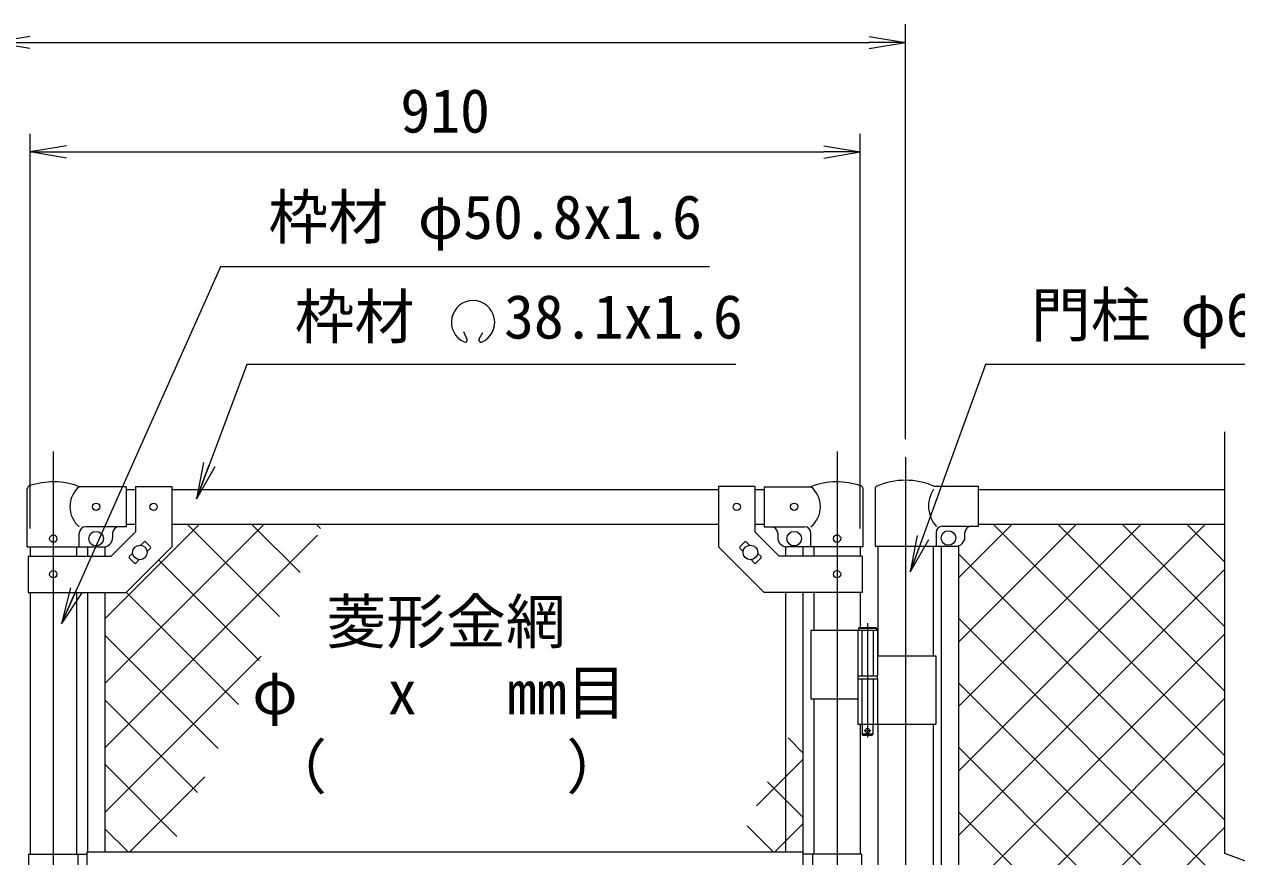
# Model space of a CAD drawing. Units: millimetres, scale not verified. Extents: x -4200 to 4200, y -2970 to 2970.
# Drawn here: x -2568 to -1239, y 459 to 1371 of the extents above; entities that cross this region are included whole.
import ezdxf
from ezdxf.enums import TextEntityAlignment as Align

# ---------------------------------------------------------------- set-up
doc = ezdxf.new("R2010")
doc.units = ezdxf.units.MM
doc.header["$LTSCALE"] = 20
doc.linetypes.add('DASHED', pattern=[7.5, 6, -1.5])
doc.linetypes.add('USER1', pattern=[50.8, 31.75, -6.35, 6.35, -6.35])
for name, color, linetype, lineweight in [('0-1_D-BMK', 2, 'USER1', 13), ('0-2_D-STR1', 1, 'Continuous', 18), ('0-3_D-STR3', 3, 'Continuous', 13), ('0-4_D-STR-DIM', 7, 'Continuous', 9), ('0-5_0', 3, 'Continuous', 18), ('0-6_D-STR-TXT', 7, 'Continuous', 9), ('0-7_D-STR2', 7, 'Continuous', 9)]:
    doc.layers.add(name, color=color, linetype=linetype, lineweight=lineweight)
doc.styles.add('ＭＳ ゴシック', font='')
doc.styles.get('ＭＳ ゴシック').set_extended_font_data('MS Gothic')

# ---------------------------------------------------------------- blocks, each defined once
blk = doc.blocks.new('_Open')
at = {"layer": '0-5_0', "color": 7, "lineweight": 9}
blk.add_line((-20, 3.33), (0, 0), dxfattribs=at)
blk.add_lwpolyline([(-20, -3.33), (0, 0), (-20, 0)], dxfattribs=at)

msp = doc.modelspace()

# ---------------------------------------------------------------- linework, layer by layer
at = {"layer": '0-1_D-BMK'}
for p, q in [((-2535.9, 903.1), (-2535.9, -35.29)), ((-1676.7, 903.1), (-1676.7, -35.29)), ((-1601.55, 896.61), (-1601.55, -120.04)), ((-1643.28, 714.79), (-1643.28, 589.9)), ((-1646.9, 596.87), (-1639.65, 596.87))]:
    msp.add_line(p, q, dxfattribs=at)
at = {"layer": '0-2_D-STR1'}
for p, q in [((-2455.9, 861.37), (-2445.9, 861.37)), ((-2405.9, 861.37), (-1806.7, 861.37)), ((-1766.7, 861.37), (-1756.7, 861.37)), ((-1521.55, 861.37), (-1251.55, 861.37)), ((-2455.9, 823.37), (-2445.9, 823.37)), ((-2405.9, 823.37), (-1806.7, 823.37)), ((-1766.7, 823.37), (-1756.7, 823.37)), ((-1521.55, 823.37), (-1251.55, 823.37)), ((-2561.3, 798.37), (-2561.3, 788.32)), ((-2510.5, 798.37), (-2510.5, 788.32)), ((-1702.1, 798.37), (-1702.1, 788.32)), ((-1651.3, 798.37), (-1651.3, 788.32)), ((-1631.8, 799.07), (-1631.8, 678.87)), ((-1571.3, 799.07), (-1571.3, 678.87)), ((-2561.3, 748.32), (-2561.3, 461.37)), ((-2510.5, 748.32), (-2510.5, 461.37)), ((-1702.1, 748.32), (-1702.1, 706.87)), ((-1651.3, 748.32), (-1651.3, 709.87)), ((-1702.1, 631.87), (-1702.1, 461.37)), ((-1651.3, 603.87), (-1651.3, 461.37)), ((-1631.8, 603.87), (-1631.8, 446.87)), ((-1571.3, 603.87), (-1571.3, 446.87))]:
    msp.add_line(p, q, dxfattribs=at)
at = {"layer": '0-3_D-STR3'}
for p, q in [((-2455.9, 864.37), (-2507.35, 864.37)), ((-2455.9, 864.37), (-2455.9, 820.37)), ((-2445.9, 864.57), (-2445.9, 814.89)), ((-2445.9, 864.57), (-2405.9, 864.57)), ((-2405.9, 864.57), (-2405.9, 798.32)), ((-1806.7, 864.57), (-1806.7, 798.32)), ((-1766.7, 864.57), (-1806.7, 864.57)), ((-1766.7, 864.57), (-1766.7, 814.89)), ((-1756.7, 864.37), (-1705.25, 864.37)), ((-1756.7, 864.37), (-1756.7, 820.37)), ((-1570.41, 865.07), (-1521.55, 865.07)), ((-1521.55, 821.07), (-1521.55, 865.07)), ((-2564.45, 798.37), (-2564.45, 862.06)), ((-1648.15, 798.37), (-1648.15, 862.06)), ((-1634.95, 861.92), (-1634.95, 799.07)), ((-2507.35, 798.37), (-2507.35, 813.37)), ((-2455.9, 820.37), (-2500.35, 820.37)), ((-2472.46, 788.32), (-2445.9, 814.89)), ((-2470.9, 813.37), (-2470.9, 808.37)), ((-1740.13, 788.32), (-1766.7, 814.89)), ((-1756.7, 820.37), (-1712.25, 820.37)), ((-1741.7, 813.37), (-1741.7, 808.37)), ((-1705.25, 798.37), (-1705.25, 813.37)), ((-1568.15, 814.07), (-1568.15, 799.07)), ((-1561.15, 821.07), (-1521.55, 821.07)), ((-1536.55, 809.07), (-1536.55, 814.07)), ((-2564.45, 798.37), (-2507.35, 798.37)), ((-2507.35, 798.37), (-2480.9, 798.37)), ((-2498.4, 798.37), (-2498.4, 788.32)), ((-2479.4, 798.37), (-2479.4, 788.32)), ((-2440.02, 800.27), (-2436.3, 803.98)), ((-2434.89, 803.98), (-2429.23, 798.33)), ((-1777.71, 803.98), (-1783.36, 798.33)), ((-1772.58, 800.27), (-1776.29, 803.98)), ((-1733.2, 798.37), (-1733.2, 788.32)), ((-1705.25, 798.37), (-1731.7, 798.37)), ((-1714.2, 798.37), (-1714.2, 788.32)), ((-1648.15, 798.37), (-1705.25, 798.37)), ((-1634.95, 799.07), (-1546.55, 799.07)), ((-1562.2, 446.87), (-1562.2, 799.07)), ((-1543.2, 446.87), (-1543.2, 799.65)), ((-2563.6, 788.32), (-2472.46, 788.32)), ((-2563.6, 788.32), (-2563.6, 748.32)), ((-2452.56, 787.72), (-2448.85, 791.44)), ((-2452.56, 786.31), (-2446.91, 780.65)), ((-2445.49, 780.65), (-2441.78, 784.37)), ((-2432.94, 793.2), (-2429.23, 796.91)), ((-1779.65, 793.2), (-1783.36, 796.91)), ((-1767.1, 780.65), (-1770.82, 784.37)), ((-1760.03, 786.31), (-1765.69, 780.65)), ((-1760.03, 787.72), (-1763.74, 791.44)), ((-1649, 788.32), (-1740.13, 788.32)), ((-1649, 788.32), (-1649, 748.32)), ((-2498.4, 748.32), (-2498.4, 463.87)), ((-2479.4, 748.32), (-2479.4, 463.87)), ((-1733.2, 748.32), (-1733.2, 463.87)), ((-1714.2, 748.32), (-1714.2, 463.87)), ((-1705.25, 706.87), (-1705.25, 631.87)), ((-1705.25, 706.87), (-1632.48, 706.87)), ((-1654.08, 706.87), (-1654.08, 656.87)), ((-1633.28, 708.87), (-1653.28, 708.87)), ((-1652.28, 709.87), (-1634.28, 709.87)), ((-1633.28, 708.87), (-1634.28, 709.87)), ((-1633.28, 708.87), (-1633.28, 706.87)), ((-1632.48, 706.87), (-1632.48, 656.87)), ((-1632.48, 678.87), (-1568.25, 678.87)), ((-1568.25, 678.87), (-1568.25, 603.87)), ((-1654.08, 656.87), (-1632.48, 656.87)), ((-1654.08, 653.87), (-1632.48, 653.87)), ((-1654.08, 653.87), (-1654.08, 603.87)), ((-1653.78, 656.87), (-1653.78, 653.87)), ((-1653.78, 653.87), (-1632.78, 653.87)), ((-1632.78, 656.87), (-1632.78, 653.87)), ((-1632.48, 653.87), (-1632.48, 603.87)), ((-1705.25, 631.87), (-1654.3, 631.87)), ((-1654.08, 603.87), (-1568.25, 603.87)), ((-1649.28, 603.87), (-1649.28, 592.87)), ((-1648.28, 591.87), (-1649.28, 592.87)), ((-1648.28, 591.87), (-1638.28, 591.87)), ((-1638.28, 591.87), (-1637.28, 592.87)), ((-2562.9, 461.37), (-2562.9, 442.87)), ((-2562.9, 461.37), (-2498.8, 461.37)), ((-2508.9, 461.37), (-2508.9, 442.87)), ((-2498.8, 463.87), (-1713.8, 463.87)), ((-2498.8, 442.87), (-2498.8, 463.87)), ((-1713.8, 408.87), (-1713.8, 463.87)), ((-1649.7, 461.37), (-1713.8, 461.37)), ((-1703.7, 461.37), (-1703.7, 411.37)), ((-1649.7, 461.37), (-1649.7, 411.37))]:
    msp.add_line(p, q, dxfattribs=at)
at = {"layer": '0-3_D-STR3', "linetype": 'DASHED'}
for p, q in [((-1649.58, 706.87), (-1649.58, 656.87)), ((-1636.98, 706.87), (-1636.98, 656.87)), ((-1649.58, 653.87), (-1649.58, 603.87)), ((-1636.98, 653.87), (-1636.98, 603.87))]:
    msp.add_line(p, q, dxfattribs=at)
at = {"layer": '0-3_D-STR3'}
for points in [[(-2563.6, 748.32), (-2455.9, 748.32), (-2405.9, 798.32)], [(-1649, 748.32), (-1756.7, 748.32), (-1806.7, 798.32)], [(-1652.28, 709.87), (-1653.28, 708.87), (-1653.28, 706.87)], [(-1637.28, 603.87), (-1637.28, 592.87), (-1649.28, 592.87)]]:
    msp.add_lwpolyline(points, dxfattribs=at)
for centre, radius in [((-2488.9, 842.37), 4), ((-2425.9, 842.32), 4), ((-1786.7, 842.32), 4), ((-1723.7, 842.37), 4), ((-2535.9, 807.37), 4), ((-2488.9, 807.37), 8), ((-1723.7, 807.37), 8), ((-1676.7, 807.37), 4), ((-1554.55, 808.07), 8), ((-2440.9, 792.32), 8), ((-1771.7, 792.32), 8), ((-2535.9, 768.32), 4), ((-1676.7, 768.32), 4), ((-1643.28, 596.87), 2.5)]:
    msp.add_circle(centre, radius, dxfattribs=at)
for centre, radius, start, end in [((-2561.15, 862.06), 3.3, 109.22051, 180), ((-2535.9, 789.64), 80, 69.0916, 109.22051), ((-2489.15, 842.37), 28.55, 129.59418, 230.40582), ((-1676.7, 789.64), 80, 70.77949, 110.9084), ((-1723.44, 842.37), 28.55, 309.59418, 50.40582), ((-1651.45, 862.06), 3.3, 0, 70.77949), ((-1631.65, 861.92), 3.3, 113.10629, 180), ((-1601.55, 791.37), 80, 67.09875, 113.10629), ((-1543.02, 843.12), 33.4, 146.35914, 222.2959), ((-2500.35, 813.37), 7, 90, 180), ((-2463.9, 813.37), 7, 90, 180), ((-1748.7, 813.37), 7, 0, 90), ((-1712.25, 813.37), 7, 0, 90), ((-1561.15, 814.07), 7, 90, 180), ((-1529.55, 814.07), 7, 90, 180), ((-2480.9, 808.37), 10, 270, 0), ((-2435.59, 803.28), 1, 45, 135), ((-2429.94, 797.62), 1, 315, 45), ((-1782.66, 797.62), 1, 135, 225), ((-1777, 803.28), 1, 45, 135), ((-1731.7, 808.37), 10, 180, 270), ((-1546.55, 809.07), 10, 270, 0), ((-2451.86, 787.01), 1, 135, 225), ((-1760.74, 787.01), 1, 315, 45), ((-2446.2, 781.36), 1, 225, 315), ((-1766.39, 781.36), 1, 225, 315)]:
    msp.add_arc(centre, radius, start, end, dxfattribs=at)
at = {"layer": '0-4_D-STR-DIM'}
for p, q in [((-1601.55, 916.61), (-1601.55, 1371.37)), ((-2561.55, 1351.37), (-1641.55, 1351.37)), ((-2561.3, 818.37), (-2561.3, 1251.37)), ((-1651.3, 818.37), (-1651.3, 1251.37)), ((-2521.3, 1231.37), (-1691.3, 1231.37)), ((-1251.55, 462.02), (-1251.55, 924.37)), ((-1216.31, 449.19), (-1251.55, 462.02))]:
    msp.add_line(p, q, dxfattribs=at)
at = {"layer": '0-6_D-STR-TXT'}
for p, q in [((-2082.01, 1025.75), (-2085.84, 1033.96)), ((-2069.42, 1025.74), (-2064.9, 1033.58))]:
    msp.add_line(p, q, dxfattribs=at)
for points in [[(-1816.38, 1105.49), (-2352.58, 1105.49), (-2526.26, 716.15)], [(-1787.47, 998.46), (-2323.67, 998.46), (-2378.23, 852.8)], [(-980.65, 998.46), (-1513.81, 998.46), (-1595.74, 772.73)]]:
    msp.add_lwpolyline(points, dxfattribs=at)
for centre, radius, start, end in [((-2075.72, 1044.63), 23.75, 292.92895, 245.65759), ((-2084.47, 1025.29), 2.5, 245.55066, 10.6575), ((-2066.97, 1025.28), 2.5, 169.34241, 276.63708)]:
    msp.add_arc(centre, radius, start, end, dxfattribs=at)
at = {"layer": '0-7_D-STR2'}
for p, q in [((-2479.4, 719.44), (-2375.47, 823.37)), ((-2479.4, 648.73), (-2304.76, 823.37)), ((-2265.36, 770.3), (-2318.43, 823.37)), ((-2242.88, 818.52), (-2247.72, 823.37)), ((-1543.2, 764.96), (-1484.79, 823.37)), ((-1543.2, 694.25), (-1414.08, 823.37)), ((-1543.2, 623.54), (-1343.37, 823.37)), ((-1543.2, 552.83), (-1272.66, 823.37)), ((-1251.55, 569.43), (-1505.49, 823.37)), ((-1251.55, 640.14), (-1434.77, 823.37)), ((-1251.55, 710.85), (-1364.06, 823.37)), ((-1251.55, 781.56), (-1293.35, 823.37)), ((-1251.55, 498.72), (-1543.2, 790.37)), ((-1543.2, 482.12), (-1251.55, 773.77)), ((-2332.83, 625.63), (-2455.71, 748.51)), ((-2355.31, 577.41), (-2479.4, 701.49)), ((-1330.62, 436.37), (-1543.2, 648.95)), ((-2377.8, 529.18), (-2479.4, 630.78)), ((-1447.53, 436.37), (-1251.55, 632.35)), ((-1714.2, 572.68), (-1730.39, 588.88)), ((-1401.33, 436.37), (-1543.2, 578.24)), ((-2400.29, 480.96), (-2479.4, 560.07)), ((-1376.82, 436.37), (-1251.55, 561.64)), ((-2452.13, 463.87), (-2369.92, 546.07)), ((-1472.04, 436.37), (-1543.2, 507.52)), ((-1746.8, 463.87), (-1775.37, 492.43)), ((-2453.91, 463.87), (-2479.4, 489.36)), ((-1306.11, 436.37), (-1251.55, 490.93))]:
    msp.add_line(p, q, dxfattribs=at)
for points in [[(-2479.4, 578.02), (-2331.55, 725.87), (-2301.74, 755.68), (-2246.36, 811.06)], [(-2287.85, 722.08), (-2321.45, 755.68), (-2389.14, 823.37)], [(-2310.34, 673.85), (-2331.55, 695.06), (-2420.35, 783.86)], [(-1257.68, 434.14), (-1259.91, 436.37), (-1543.2, 719.66)], [(-1519.55, 435.06), (-1518.24, 436.37), (-1251.55, 703.06)], [(-2479.4, 507.31), (-2331.55, 655.16), (-2308.14, 678.56)], [(-1765.06, 514.54), (-1733.2, 546.4), (-1714.2, 565.4)], [(-1714.2, 501.97), (-1733.2, 520.97), (-1752.88, 540.66)], [(-1745.02, 463.87), (-1733.2, 475.69), (-1714.2, 494.69)]]:
    msp.add_lwpolyline(points, dxfattribs=at)

# ---------------------------------------------------------------- block references
at = {"layer": '0-4_D-STR-DIM', "xscale": 2, "yscale": 2, "rotation": 180}
for p in [(-2601.55, 1351.37), (-2561.3, 1231.37)]:
    msp.add_blockref('_Open', p, dxfattribs=at)
at = {"layer": '0-4_D-STR-DIM', "xscale": 2, "yscale": 2}
for p in [(-1601.55, 1351.37), (-1651.3, 1231.37)]:
    msp.add_blockref('_Open', p, dxfattribs=at)
at = {"layer": '0-6_D-STR-TXT', "xscale": 2, "yscale": 2}
for p, rotation in [((-2378.93, 850.93), 249.46512), ((-1596.42, 770.85), 250.05227), ((-2527.07, 714.32), 245.95896)]:
    msp.add_blockref('_Open', p, dxfattribs=dict(at, rotation=rotation))

# ---------------------------------------------------------------- texts
at = {"layer": '0-4_D-STR-DIM', "style": 'ＭＳ ゴシック'}
msp.add_text('910', height=48.09, dxfattribs=at).set_placement((-2155.42, 1238.12), align=Align.BOTTOM_LEFT)
at = {"layer": '0-6_D-STR-TXT', "style": 'ＭＳ ゴシック'}
for s, p in [('枠材 φ50.8x1.6', (-2300.13, 1121.63)), ('枠材 \u300038.1x1.6', (-2271.22, 1012.32)), ('門柱 φ60.5x2.3', (-1464.15, 1014.35)), ('菱形金網', (-2236.5, 678.07)), ('φ\u3000 x\u3000 mm目', (-2317.71, 600.49)), ('（\u3000\u3000\u3000\u3000）', (-2301.47, 518.84))]:
    msp.add_text(s, height=48.09, dxfattribs=at).set_placement(p, align=Align.BOTTOM_LEFT)

doc.saveas('drawing.dxf')
